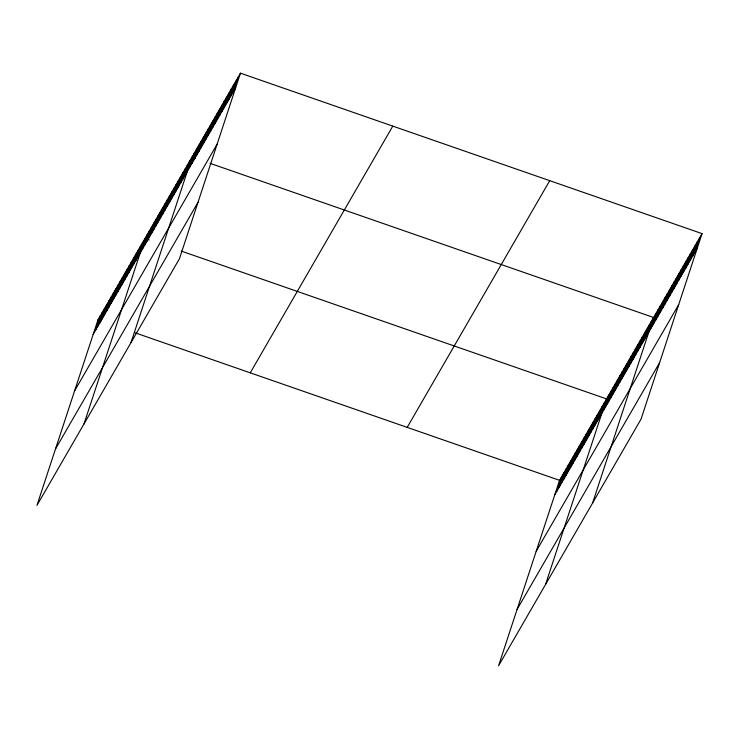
<?xml version="1.0" encoding="UTF-8"?>
<svg xmlns="http://www.w3.org/2000/svg" width="739" height="739" viewBox="0 0 739 739"><rect width="100%" height="100%" fill="white"/><g stroke="black" fill="none" stroke-linecap="round" stroke-linejoin="round"><path stroke-width="1.11" d="M240.461 73.17L97.945 319.885L36.95 505.384L179.475 258.678L240.461 73.17L702.05 233.616L641.055 419.115L498.539 665.83L559.525 480.322L702.05 233.616M95.396 330.555L100.181 316.006M97.631 326.684L102.416 312.126M99.876 322.804L104.661 308.255M102.111 318.925L106.896 304.376M104.356 315.054L109.141 300.496M106.592 311.174L111.377 296.625M108.836 307.295L113.621 292.746M111.072 303.424L115.857 288.866M113.316 299.544L118.101 284.995M115.552 295.665L120.337 281.116M117.797 291.794L122.582 277.236M120.032 287.914L124.817 273.356M122.268 284.035L127.053 269.486M124.512 280.164L129.297 265.606M126.748 276.284L131.533 261.726M128.992 272.405L133.777 257.856M131.228 268.525L136.013 253.976M133.473 264.654L138.258 250.096M135.708 260.775L140.493 246.226M137.953 256.895L142.738 242.346M83.987 423.974L144.973 238.466L149.232 239.953M142.433 249.145L147.218 234.596M144.668 245.265L149.454 230.716M146.904 241.394L151.689 226.836M149.149 237.515L153.934 222.966M151.384 233.635L156.169 219.086M153.629 229.764L158.414 215.206M155.864 225.885L160.649 211.326M158.109 222.005L162.894 207.456M160.345 218.125L165.13 203.576M162.589 214.255L167.374 199.696M164.825 210.375L169.61 195.826M167.069 206.495L171.854 191.946M169.305 202.625L174.09 188.066M171.54 198.745L176.325 184.196M173.785 194.865L178.57 180.316M176.021 190.995L180.806 176.436M178.265 187.115L183.05 172.566M180.501 183.235L185.286 168.686M182.745 179.365L187.53 164.806M184.981 175.485L189.766 160.926M131.015 342.554L192.011 157.056L195.207 158.164M189.526 167.614L194.311 153.056M191.835 163.615L196.62 149.066M194.145 159.624L198.93 145.075M196.454 155.633L201.239 141.075M198.763 151.634L203.548 137.084M201.063 147.643L205.848 133.085M203.373 143.643L208.158 129.094M205.682 139.653L210.467 125.094M207.992 135.653L212.777 121.104M210.301 131.662L215.086 117.113M212.601 127.671L217.386 113.113M214.91 123.672L219.695 109.123M217.22 119.681L222.005 105.123M219.529 115.681L224.314 101.132M221.839 111.691L226.624 97.142M224.139 107.7L228.924 93.142M226.448 103.7L231.233 89.151M228.757 99.71L233.542 85.151M231.067 95.71L235.852 81.161M233.376 91.719L238.161 77.17M556.984 491.001L561.769 476.443M559.22 487.121L564.005 472.572M561.455 483.241L566.24 468.692M563.7 479.371L568.485 464.813M565.935 475.491L570.72 460.942M568.18 471.611L572.965 457.062M570.416 467.741L575.201 453.183M572.66 463.861L577.445 449.312M574.896 459.981L579.681 445.432M577.141 456.111L581.926 441.553M579.376 452.231L584.161 437.682M581.621 448.351L586.406 433.802M583.856 444.481L588.641 429.922M586.092 440.601L590.877 426.043M588.336 436.721L593.121 422.172M590.572 432.842L595.357 418.292M592.817 428.971L597.602 414.413M595.052 425.091L599.837 410.542M597.297 421.212L602.082 406.662M599.532 417.341L604.317 402.783M545.567 584.41L606.562 398.912L181.194 251.057M604.012 409.582L608.797 395.032M606.257 405.711L611.042 391.153M608.493 401.831L613.278 387.282M610.728 397.952L615.513 383.402M612.973 394.081L617.758 379.523M615.208 390.201L619.993 375.643M617.453 386.321L622.238 371.772M619.688 382.442L624.473 367.893M621.933 378.571L626.718 364.013M624.169 374.691L628.954 360.142M626.413 370.812L631.198 356.263M628.649 366.941L633.434 352.383M630.894 363.061L635.679 348.512M633.129 359.182L637.914 344.633M635.364 355.311L640.15 340.753M637.609 351.431L642.394 336.882M639.845 347.552L644.63 333.003M642.089 343.681L646.874 329.123M644.325 339.801L649.11 325.243M646.57 335.922L651.355 321.373M592.604 503L653.59 317.493L210.116 163.347M651.114 328.051L655.899 313.502M653.424 324.061L658.209 309.502M655.733 320.061L660.518 305.512M658.033 316.07L662.818 301.512M660.343 312.07L665.128 297.521M662.652 308.08L667.437 293.531M664.961 304.089L669.746 289.531M667.271 300.089L672.056 285.54M669.571 296.099L674.356 281.541M671.88 292.099L676.665 277.55M674.19 288.108L678.975 273.559M676.499 284.118L681.284 269.559M678.808 280.118L683.593 265.569M681.109 276.127L685.894 261.569M683.418 272.128L688.203 257.578M685.727 268.137L690.512 253.588M688.037 264.146L692.822 249.588M690.346 260.146L695.131 245.597M692.646 256.156L697.431 241.598M694.956 252.156L699.741 237.607M93.16 334.434L235.676 87.729M74.611 390.848L217.137 144.142M55.499 448.97L198.024 202.264M250.262 372.825L392.788 126.12M407.198 427.382L549.724 180.667M554.74 494.881L697.265 248.165M536.191 551.294L678.716 304.579M517.078 609.416L659.604 362.701M97.945 319.885L101.132 320.994M135.219 332.846L559.525 480.322"/></g></svg>
